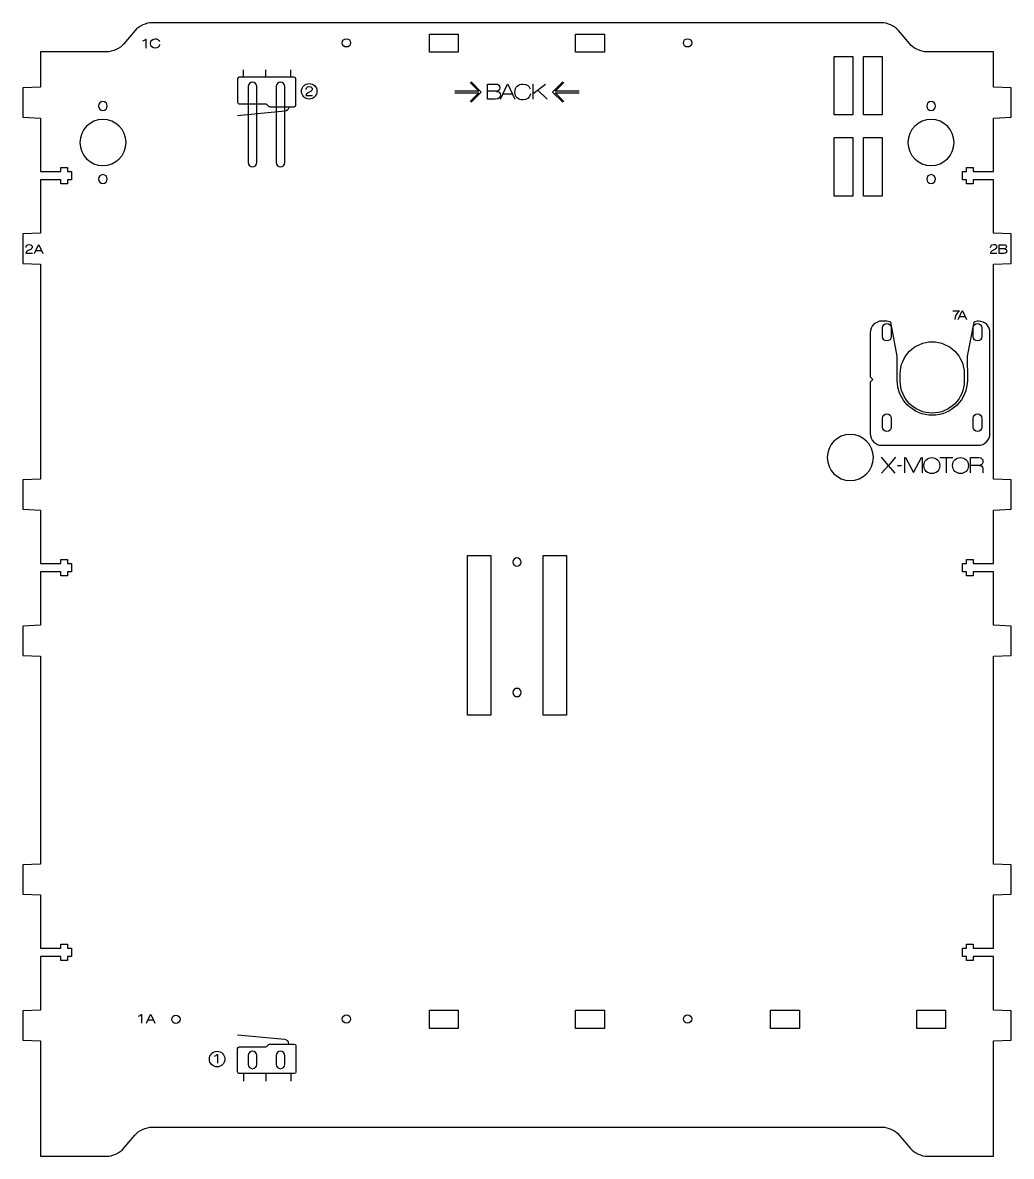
# Model space of a CAD drawing. Extents: x 16 to 1660, y 62 to 1240.
# Drawn here: x 304.3 to 575.1, y 61.6 to 372.1 of the extents above; entities that cross this region are included whole.
import ezdxf

# ---------------------------------------------------------------- set-up
doc = ezdxf.new("R2010")
doc.units = 0
doc.layers.get('0').update_dxf_attribs({"linetype": 'CONTINUOUS'})

msp = doc.modelspace()

# ---------------------------------------------------------------- linework, layer by layer
at = {"color": 7}
for points in [[(335.075389, 369.91544), (331.984773, 366.240342)], [(539.523093, 372.077827), (339.725, 372.077827)], [(547.263884, 366.240342), (544.173269, 369.91544)], [(337.944178, 367.517962), (338.032231, 367.517962), (338.032231, 365.134878)], [(415.740144, 368.92484), (423.619507, 368.92484), (423.619507, 363.965067), (415.740144, 363.965067), (415.740144, 368.92484), (415.740144, 368.92484)], [(455.740064, 368.92484), (463.619427, 368.92484), (463.619427, 363.965067), (455.740064, 363.965067), (455.740064, 368.92484), (455.740064, 368.92484)], [(327.334598, 364.077673), (309.175009, 364.077673), (309.175009, 354.397733), (304.303289, 354.197638), (304.303289, 346.168133), (309.175009, 345.968038), (309.175009, 331.323244), (314.78982, 331.323244), (314.78982, 332.443384), (316.55004, 332.443384), (316.55004, 331.323244), (317.704047, 331.323244), (317.704047, 329.033011), (316.55004, 329.033011), (316.55004, 327.913436), (314.78982, 327.913436), (314.78982, 329.033011), (309.175009, 329.033011), (309.175009, 314.422649), (304.303289, 314.222553), (304.303289, 306.155231), (309.175009, 305.955136), (309.175009, 247.060438), (304.303289, 246.860342), (304.303289, 238.822936), (309.175009, 238.62284), (309.175009, 223.991876), (314.78982, 223.991876), (314.78982, 225.112016), (316.55004, 225.112016), (316.55004, 223.991876), (317.704047, 223.991876), (317.704047, 221.699102), (316.55004, 221.699102), (316.55004, 220.579527), (314.78982, 220.579527), (314.78982, 221.699102), (309.175009, 221.699102), (309.175009, 207.047253), (304.303289, 206.847158), (304.303289, 198.817936), (309.175009, 198.61784), (309.175009, 141.682611), (304.303289, 141.482233), (304.303289, 133.43382), (309.175009, 133.233724), (309.175009, 118.601067), (314.78982, 118.601067), (314.78982, 119.721207), (316.55004, 119.721207), (316.55004, 118.601067), (317.704047, 118.601067), (317.704047, 116.381107), (316.55004, 116.381107), (316.55004, 115.261531), (314.78982, 115.261531), (314.78982, 116.326638), (309.175009, 116.326638), (309.175009, 101.681562), (304.303289, 101.481467), (304.303289, 93.440391), (309.175009, 93.240296), (309.175009, 61.638744), (327.305529, 61.638744)], [(392.985978, 365.4171), (392.985978, 365.4171)], [(486.410847, 365.4171), (486.410847, 365.4171)], [(570.203753, 61.638744), (570.203753, 93.240296), (575.075473, 93.440391), (575.075473, 101.481467), (570.203753, 101.681562), (570.203753, 116.326356), (564.589224, 116.326356), (564.589224, 115.261531), (562.829004, 115.261531), (562.829004, 116.381107), (561.674716, 116.381107), (561.674716, 118.600784), (562.829004, 118.600784), (562.829004, 119.720924), (564.589224, 119.720924), (564.589224, 118.600784), (570.203753, 118.600784), (570.203753, 133.233442), (575.075473, 133.433538), (575.075473, 141.482233), (570.203753, 141.682611), (570.203753, 198.618122), (575.075473, 198.818218), (575.075473, 206.847158), (570.203753, 207.047253), (570.203753, 221.699102), (564.589224, 221.699102), (564.589224, 220.579527), (562.829004, 220.579527), (562.829004, 221.699102), (561.674716, 221.699102), (561.674716, 223.991876), (562.829004, 223.991876), (562.829004, 225.112016), (564.589224, 225.112016), (564.589224, 223.991876), (570.203753, 223.991876), (570.203753, 238.62284), (575.075473, 238.822936), (575.075473, 246.860342), (570.203753, 247.060438), (570.203753, 305.955136), (575.075473, 306.155231), (575.075473, 314.222553), (570.203753, 314.422649), (570.203753, 329.033011), (564.589224, 329.033011), (564.589224, 327.913436), (562.829004, 327.913436), (562.829004, 329.033011), (561.674716, 329.033011), (561.674716, 331.323244), (562.829004, 331.323244), (562.829004, 332.443384), (564.589224, 332.443384), (564.589224, 331.323244), (570.203753, 331.323244), (570.203753, 345.968038), (575.075473, 346.168133), (575.075473, 354.197638), (570.203753, 354.397733), (570.203753, 364.077673), (551.91406, 364.077673)], [(526.566836, 362.847467), (531.687758, 362.847467), (531.687758, 346.847724), (526.566836, 346.847724), (526.566836, 362.847467), (526.566836, 362.847467)], [(534.567836, 362.847467), (539.688758, 362.847467), (539.688758, 346.847724), (534.567836, 346.847724), (534.567836, 362.847467), (534.567836, 362.847467)], [(378.662071, 357.120331), (363.62386, 357.120331)], [(364.775609, 357.120049), (364.775609, 359.204542)], [(370.909709, 357.120049), (370.909709, 359.204542)], [(377.752469, 357.120049), (377.752469, 359.204542)], [(363.171458, 356.667647), (363.171458, 350.292529), (363.171458, 350.292529)], [(366.045327, 354.558036), (366.045327, 333.756)], [(368.445344, 333.756), (368.445344, 354.558036), (368.445344, 354.558036)], [(373.72544, 354.558036), (373.72544, 333.756)], [(376.125458, 333.756), (376.125458, 354.558036), (376.125458, 354.558036)], [(379.114756, 349.508798), (379.114756, 356.667647)], [(426.830631, 355.680151), (429.222464, 353.288882), (422.683376, 353.288882)], [(427.128376, 355.870087), (429.91024, 353.088222), (427.128376, 350.306358)], [(431.611193, 355.266131), (433.876873, 355.266131)], [(433.72532, 351.09658), (431.611193, 351.09658), (431.611193, 355.266131), (431.611193, 355.266131)], [(435.126836, 351.09658), (437.04256, 355.265849), (437.194396, 355.265849), (439.109556, 351.09658)], [(444.104889, 352.651624), (447.532478, 355.266131)], [(444.104889, 351.09658), (444.104889, 355.265849)], [(452.231196, 350.306076), (449.449049, 353.08794), (452.231196, 355.869804)], [(456.676196, 353.287753), (450.136542, 353.287753), (452.537124, 355.688336)], [(381.890129, 352.150116), (383.663613, 352.150116)], [(383.091831, 353.196313), (382.509324, 352.899133)], [(384.90144, 353.288882), (384.90144, 353.288882)], [(422.683376, 352.888127), (429.222747, 352.888127), (426.823011, 350.488109)], [(434.075558, 353.280698), (431.611193, 353.285778)], [(434.075558, 353.28606), (434.075558, 353.275053)], [(438.475684, 352.474671), (435.7497, 352.474671)], [(445.370091, 353.616824), (447.917993, 351.09658)], [(452.52894, 350.495729), (450.137671, 352.887562), (456.676196, 352.887562)], [(325.090084, 349.258184), (325.090084, 349.258184)], [(376.1232, 347.834091), (363.174562, 346.610093)], [(363.62386, 349.840127), (370.678569, 349.840127)], [(371.387793, 349.467876), (371.414604, 349.428647)], [(372.124111, 349.056113), (378.662071, 349.056113)], [(551.889507, 349.258184), (551.889507, 349.258184)], [(319.970009, 339.257922), (319.970009, 339.257922)], [(526.566836, 340.613153), (531.687758, 340.613153), (531.687758, 324.613129), (526.566836, 324.613129), (526.566836, 340.613153), (526.566836, 340.613153)], [(534.567836, 340.613153), (539.688758, 340.613153), (539.688758, 324.613129), (534.567836, 324.613129), (534.567836, 340.613153), (534.567836, 340.613153)], [(546.769431, 339.257922), (546.769431, 339.257922)], [(325.090084, 329.25766), (325.090084, 329.25766)], [(551.889507, 329.25766), (551.889507, 329.25766)], [(307.560698, 308.835496), (308.671524, 311.252164), (308.759013, 311.252164), (309.869276, 308.835496)], [(571.786173, 311.286596), (573.098789, 311.286596)], [(573.0113, 308.869927), (571.786173, 308.869927), (571.786173, 311.286596), (571.786173, 311.286596)], [(305.200756, 308.915364), (306.974522, 308.915364)], [(306.402458, 309.961562), (305.820233, 309.664382)], [(309.502104, 309.634184), (307.92166, 309.634184)], [(569.361884, 308.939353), (571.135369, 308.939353)], [(570.563587, 309.985551), (569.98108, 309.688371)], [(573.214218, 310.135693), (571.786173, 310.138516)], [(573.214218, 310.13908), (573.214218, 310.132871)], [(559.06416, 293.176113), (560.749873, 293.176113), (560.749873, 293.08806)], [(560.497567, 290.750131), (561.608111, 293.1668), (561.696164, 293.1668), (562.806144, 290.750131)], [(540.630251, 290.358124), (539.626104, 290.358124)], [(543.826136, 274.158851), (543.828393, 280.73604), (542.041927, 290.027078)], [(562.438691, 291.54882), (560.858811, 291.54882)], [(564.810204, 290.028771), (563.022044, 280.727573), (563.025996, 274.158851)], [(536.425987, 287.158571), (536.425704, 275.05152), (537.132107, 274.344836), (536.425704, 273.638433), (536.425987, 259.558084), (536.425987, 259.558084)], [(539.803622, 286.114913), (539.803622, 288.522551)], [(542.20364, 288.522551), (542.20364, 286.114913), (542.20364, 286.114913)], [(564.6039, 286.114913), (564.6039, 288.522551)], [(567.003918, 288.522551), (567.003918, 286.114913), (567.003918, 286.114913)], [(569.226418, 259.558084), (569.226418, 287.158289)], [(544.643733, 273.918116), (544.643733, 275.918507)], [(562.164089, 275.918507), (562.164089, 273.918116), (562.164089, 273.918116)], [(539.803622, 261.3152), (539.803622, 263.722838)], [(542.20364, 263.722838), (542.20364, 261.3152), (542.20364, 261.3152)], [(564.6039, 261.3152), (564.6039, 263.722838)], [(567.003918, 263.722838), (567.003918, 261.3152), (567.003918, 261.3152)], [(539.626104, 256.357967), (566.0263, 256.357967)], [(524.652804, 253.011658), (524.652804, 253.011658)], [(539.483582, 248.710309), (541.426682, 250.83516), (539.550187, 253.066127)], [(543.3695, 253.066409), (541.426682, 250.835442)], [(545.864344, 248.803442), (545.864344, 252.972993), (546.057384, 252.972993), (548.247147, 248.920564), (548.259, 248.920564), (550.436909, 252.972993), (550.629667, 252.972993), (550.629667, 248.803442)], [(553.304851, 252.973276), (553.304851, 252.973276)], [(555.466391, 252.973276), (559.063878, 252.973276)], [(557.275153, 248.803442), (557.275153, 252.972993)], [(561.15458, 252.973276), (561.15458, 252.973276)], [(563.856858, 248.803442), (563.856858, 252.972993), (566.151889, 252.972993)], [(543.27806, 248.710309), (541.426682, 250.83516)], [(543.897256, 250.795367), (545.015138, 250.795367)], [(566.303724, 250.830362), (563.856858, 250.823024)], [(566.309369, 250.841087), (566.303442, 250.83008)], [(426.089516, 209.503433), (426.089516, 226.142973), (432.489469, 226.142973), (432.489469, 182.473036), (426.089516, 182.473036), (426.089516, 209.503433), (426.089516, 209.503433)], [(438.549344, 224.362998), (438.549344, 224.362998)], [(453.289247, 203.513549), (453.289247, 182.473036), (446.889293, 182.473036), (446.889293, 226.142973), (453.289247, 226.142973), (453.289247, 203.513549), (453.289247, 203.513549)], [(438.549344, 188.653138), (438.549344, 188.653138)], [(336.768722, 100.483811), (336.856776, 100.483811), (336.856776, 98.101009)], [(338.235431, 98.083511), (339.345693, 100.50018), (339.433747, 100.50018), (340.543727, 98.083511)], [(415.740144, 101.641487), (423.619507, 101.641487), (423.619507, 96.681713), (415.740144, 96.681713), (415.740144, 101.641487), (415.740144, 101.641487)], [(455.740064, 101.640076), (463.619427, 101.640076), (463.619427, 96.680584), (455.740064, 96.680584), (455.740064, 101.640076), (455.740064, 101.640076)], [(509.159651, 101.640076), (517.039013, 101.640076), (517.039013, 96.680584), (509.159651, 96.680584), (509.159651, 101.640076), (509.159651, 101.640076)], [(549.159853, 101.640076), (557.039216, 101.640076), (557.039216, 96.680584), (549.159853, 96.680584), (549.159853, 101.640076), (549.159853, 101.640076)], [(340.176556, 98.8822), (338.596393, 98.8822)], [(346.264653, 98.022269), (346.264653, 98.022269)], [(392.985978, 98.09988), (392.985978, 98.09988)], [(486.410847, 98.09988), (486.410847, 98.09988)], [(376.124047, 93.601822), (363.175409, 94.825538)], [(363.172304, 84.768267), (363.172304, 91.143667), (363.172304, 91.143667)], [(363.624707, 91.595787), (370.679416, 91.595787)], [(371.38864, 91.967756), (371.415733, 92.007549)], [(372.124676, 92.379518), (378.6632, 92.379518)], [(379.11532, 91.927398), (379.11532, 84.768267)], [(357.551849, 89.539233), (357.639902, 89.539233), (357.639902, 87.156431)], [(359.684602, 88.267822), (359.684602, 88.267822)], [(366.045327, 89.240924), (366.045327, 86.840907)], [(368.445344, 86.840907), (368.445344, 89.240924), (368.445344, 89.240924)], [(373.72544, 89.240924), (373.72544, 86.840907)], [(376.125458, 86.840907), (376.125458, 89.240924), (376.125458, 89.240924)], [(378.6632, 84.315582), (363.624707, 84.315582)], [(364.776456, 84.315864), (364.776456, 82.231089)], [(370.910273, 84.315864), (370.910273, 82.231089)], [(377.753598, 84.315864), (377.753598, 82.231089)], [(339.696496, 69.638898), (539.720649, 69.638898)], [(331.95514, 63.801413), (335.045756, 67.476511)], [(544.370824, 67.476511), (547.46144, 63.801413)], [(552.111616, 61.638744), (570.203753, 61.638744), (570.203753, 61.638744)]]:
    msp.add_lwpolyline(points, dxfattribs=at)
for points in [[(339.725, 372.077827), (338.167698, 372.077827), (336.075867, 371.104442), (335.075389, 369.91544)], [(544.173269, 369.91544), (543.172791, 371.104442), (541.080396, 372.077827), (539.523093, 372.077827)], [(337.192902, 367.067536), (337.55838, 367.158693), (337.801938, 367.351733), (337.944178, 367.517962)], [(339.343718, 366.397258), (339.343718, 367.195947), (339.905622, 367.659356), (340.59622, 367.659356)], [(340.59622, 365.134878), (339.905622, 365.134878), (339.343718, 365.598569), (339.343718, 366.397258)], [(340.59622, 367.659356), (341.168284, 367.659356), (341.621816, 367.426522), (341.750509, 366.901589)], [(391.846082, 366.556713), (391.846082, 367.186351), (392.356622, 367.696327), (392.985978, 367.696327)], [(392.985978, 365.4171), (392.356622, 365.4171), (391.846082, 365.92764), (391.846082, 366.556713)], [(392.985978, 367.696327), (393.615898, 367.696327), (394.125873, 367.186351), (394.125873, 366.556713)], [(394.125873, 366.556713), (394.125873, 365.92764), (393.615898, 365.4171), (392.985978, 365.4171)], [(485.270951, 366.556713), (485.270951, 367.186351), (485.781491, 367.696327), (486.410847, 367.696327)], [(486.410847, 365.4171), (485.781773, 365.4171), (485.270951, 365.92764), (485.270951, 366.556713)], [(486.410847, 367.696327), (487.041049, 367.696327), (487.550742, 367.186351), (487.550742, 366.556713)], [(487.550742, 366.556713), (487.550742, 365.92764), (487.041049, 365.4171), (486.410847, 365.4171)], [(331.984773, 366.240342), (330.983167, 365.050493), (328.890771, 364.077673), (327.334598, 364.077673)], [(341.8078, 366.106004), (341.73668, 365.459716), (341.154456, 365.134878), (340.59622, 365.134878)], [(551.91406, 364.077673), (550.357322, 364.077673), (548.264927, 365.050493), (547.263884, 366.240342)], [(363.62386, 357.120331), (363.375222, 357.120331), (363.171458, 356.916567), (363.171458, 356.667647)], [(379.114756, 356.667647), (379.114756, 356.916567), (378.910991, 357.120331), (378.662071, 357.120331)], [(367.245336, 355.758327), (366.582678, 355.758327), (366.045327, 355.221258), (366.045327, 354.558036)], [(368.445344, 354.558036), (368.445344, 355.221258), (367.907993, 355.758327), (367.245336, 355.758327)], [(374.925449, 355.758327), (374.262227, 355.758327), (373.72544, 355.221258), (373.72544, 354.558036)], [(376.125458, 354.558036), (376.125458, 355.221258), (375.588107, 355.758327), (374.925449, 355.758327)], [(380.65202, 353.288882), (380.65202, 354.46208), (381.603391, 355.413451), (382.776871, 355.413451)], [(381.940647, 353.741002), (381.940647, 353.998389), (381.94742, 354.587104), (382.787031, 354.587104)], [(382.776871, 355.413451), (383.950351, 355.413451), (384.90144, 354.46208), (384.90144, 353.288882)], [(382.787031, 354.587104), (383.457309, 354.587104), (383.592493, 354.147402), (383.592493, 353.917391)], [(383.592493, 353.917391), (383.592493, 353.568564), (383.382802, 353.369033), (383.091831, 353.196313)], [(433.876873, 355.266131), (434.537273, 355.266131), (434.99786, 354.909967), (434.99786, 354.232633)], [(434.99786, 354.232633), (434.99786, 353.742131), (434.566342, 353.275053), (434.075558, 353.28606)], [(439.13044, 353.088222), (439.13044, 354.466313), (440.099591, 355.266131), (441.291133, 355.266131)], [(441.291133, 355.266131), (442.277782, 355.266131), (443.060667, 354.863682), (443.282493, 353.958031)], [(382.776871, 351.164313), (381.603391, 351.164313), (380.65202, 352.115684), (380.65202, 353.288882)], [(382.509324, 352.899133), (382.076113, 352.645133), (381.896902, 352.505433), (381.890129, 352.150116)], [(384.90144, 353.288882), (384.90144, 352.115684), (383.950351, 351.164313), (382.776871, 351.164313)], [(435.126836, 352.229984), (435.126836, 351.744844), (434.817238, 351.09658), (433.72532, 351.09658)], [(434.075558, 353.275053), (434.618836, 353.251347), (435.126836, 352.959811), (435.126836, 352.229984)], [(441.291133, 350.910313), (440.099591, 350.910313), (439.13044, 351.710131), (439.13044, 353.088222)], [(443.381271, 352.586149), (443.259069, 351.470524), (442.25464, 350.910313), (441.291133, 350.910313)], [(326.290093, 350.458758), (325.627718, 350.458758), (325.090084, 349.920278), (325.090084, 349.258184)], [(325.090084, 349.258184), (325.090084, 348.595527), (325.627718, 348.058176), (326.290093, 348.058176)], [(327.490102, 349.258184), (327.490102, 349.92056), (326.952751, 350.458758), (326.290093, 350.458758)], [(326.290093, 348.058176), (326.952751, 348.058176), (327.490102, 348.595527), (327.490102, 349.258184)], [(363.171458, 350.292529), (363.171458, 350.043891), (363.375222, 349.840127), (363.62386, 349.840127)], [(370.678569, 349.840127), (370.927489, 349.840127), (371.246682, 349.672487), (371.387793, 349.467876)], [(371.414604, 349.428647), (371.55628, 349.223753), (371.875191, 349.056113), (372.124111, 349.056113)], [(377.158956, 349.025916), (377.218504, 348.395431), (376.753684, 347.894204), (376.1232, 347.834091)], [(378.662071, 349.056113), (378.910991, 349.056113), (379.114756, 349.259878), (379.114756, 349.508798)], [(553.089798, 350.458758), (552.426576, 350.458758), (551.889507, 349.920278), (551.889507, 349.258184)], [(551.889507, 349.258184), (551.889507, 348.595527), (552.426576, 348.058176), (553.089798, 348.058176)], [(554.289524, 349.258184), (554.289524, 349.92056), (553.752173, 350.458758), (553.089798, 350.458758)], [(553.089798, 348.058176), (553.752173, 348.058176), (554.289524, 348.595527), (554.289524, 349.258184)], [(326.290376, 345.577724), (322.799287, 345.577724), (319.970009, 342.748164), (319.970009, 339.257922)], [(332.610178, 339.257922), (332.610178, 342.748164), (329.780618, 345.577724), (326.290376, 345.577724)], [(553.089798, 345.577724), (549.598709, 345.577724), (546.769431, 342.748164), (546.769431, 339.257922)], [(559.409318, 339.257922), (559.409318, 342.748164), (556.58004, 345.577724), (553.089798, 345.577724)], [(319.970009, 339.257922), (319.970009, 335.767962), (322.799287, 332.937556), (326.290376, 332.937556)], [(326.290376, 332.937556), (329.780618, 332.937556), (332.610178, 335.76768), (332.610178, 339.257922)], [(546.769431, 339.257922), (546.769431, 335.767962), (549.598709, 332.937556), (553.089798, 332.937556)], [(553.089798, 332.937556), (556.58004, 332.937556), (559.409318, 335.76768), (559.409318, 339.257922)], [(366.045327, 333.756), (366.045327, 333.093342), (366.582678, 332.556556), (367.245336, 332.556556)], [(367.245336, 332.556556), (367.907993, 332.556556), (368.445344, 333.093342), (368.445344, 333.756)], [(373.72544, 333.756), (373.72544, 333.093342), (374.262227, 332.556556), (374.925449, 332.556556)], [(374.925449, 332.556556), (375.588107, 332.556556), (376.125458, 333.093342), (376.125458, 333.756)], [(326.290093, 330.457104), (325.627718, 330.457104), (325.090084, 329.9206), (325.090084, 329.25766)], [(325.090084, 329.25766), (325.090084, 328.594156), (325.627718, 328.058216), (326.290093, 328.058216)], [(327.490102, 329.25766), (327.490102, 329.9206), (326.952751, 330.457104), (326.290093, 330.457104)], [(326.290093, 328.058216), (326.952751, 328.058216), (327.490102, 328.594156), (327.490102, 329.25766)], [(553.089798, 330.457104), (552.426576, 330.457104), (551.889507, 329.9206), (551.889507, 329.25766)], [(551.889507, 329.25766), (551.889507, 328.594156), (552.426576, 328.058216), (553.089798, 328.058216)], [(554.289524, 329.25766), (554.289524, 329.9206), (553.752173, 330.457104), (553.089798, 330.457104)], [(553.089798, 328.058216), (553.752173, 328.058216), (554.289524, 328.594156), (554.289524, 329.25766)], [(305.251556, 310.506251), (305.251556, 310.763638), (305.258329, 311.352353), (306.097658, 311.352353)], [(306.097658, 311.352353), (306.767936, 311.352353), (306.903402, 310.912369), (306.903402, 310.682358)], [(306.903402, 310.682358), (306.903402, 310.333813), (306.693429, 310.134282), (306.402458, 309.961562)], [(569.412402, 310.53024), (569.412402, 310.787627), (569.419176, 311.376342), (570.258787, 311.376342)], [(570.258787, 311.376342), (570.929064, 311.376342), (571.064249, 310.936358), (571.064249, 310.706347)], [(571.064249, 310.706347), (571.064249, 310.357802), (570.854558, 310.158271), (570.563587, 309.985551)], [(573.098789, 311.286596), (573.481482, 311.286596), (573.748747, 311.080009), (573.748747, 310.687438)], [(573.748747, 310.687438), (573.748747, 310.40324), (573.498416, 310.132589), (573.214218, 310.13908)], [(305.820233, 309.664382), (305.387022, 309.410382), (305.207529, 309.270682), (305.200756, 308.915364)], [(569.98108, 309.688371), (569.547869, 309.434371), (569.368658, 309.294671), (569.361884, 308.939353)], [(573.823253, 309.527222), (573.823253, 309.245847), (573.644324, 308.869927), (573.0113, 308.869927)], [(573.214218, 310.132871), (573.528896, 310.11876), (573.823253, 309.950273), (573.823253, 309.527222)], [(560.749873, 293.08806), (559.97094, 292.404236), (559.608849, 291.615424), (559.571878, 290.793029)], [(539.626104, 290.358124), (537.858547, 290.358124), (536.425987, 288.926411), (536.425987, 287.158571)], [(539.803622, 288.522551), (539.803622, 289.185773), (540.340409, 289.72256), (541.003631, 289.72256)], [(542.041927, 290.027078), (541.615771, 290.237333), (541.137687, 290.358124), (540.630251, 290.358124)], [(541.003631, 289.72256), (541.666571, 289.72256), (542.20364, 289.185773), (542.20364, 288.522551)], [(564.6039, 288.522551), (564.6039, 289.185773), (565.140687, 289.72256), (565.803344, 289.72256)], [(566.129876, 290.352762), (565.657153, 290.339498), (565.210113, 290.224916), (564.810204, 290.028771)], [(565.803344, 289.72256), (566.466284, 289.72256), (567.003918, 289.185773), (567.003918, 288.522551)], [(569.226418, 287.158289), (569.226418, 288.890569), (567.848891, 290.297729), (566.129876, 290.352762)], [(541.003631, 284.914904), (540.340409, 284.914904), (539.803622, 285.451691), (539.803622, 286.114913)], [(542.20364, 286.114913), (542.20364, 285.451691), (541.666571, 284.914904), (541.003631, 284.914904)], [(565.803344, 284.914904), (565.140687, 284.914904), (564.6039, 285.451691), (564.6039, 286.114913)], [(567.003918, 286.114913), (567.003918, 285.451691), (566.466284, 284.914904), (565.803344, 284.914904)], [(544.643733, 275.918507), (544.643733, 280.756642), (548.56634, 284.678967), (553.403629, 284.678967)], [(553.403629, 284.678967), (558.242611, 284.678967), (562.164089, 280.756642), (562.164089, 275.918507)], [(553.425924, 264.558216), (548.124098, 264.558216), (543.826136, 268.85646), (543.826136, 274.158851)], [(553.403629, 265.15822), (548.565776, 265.15822), (544.643733, 269.079698), (544.643733, 273.918116)], [(562.164089, 273.918116), (562.164089, 269.079416), (558.242047, 265.15822), (553.403629, 265.15822)], [(563.025996, 274.158851), (563.025996, 268.856742), (558.727751, 264.558216), (553.425924, 264.558216)], [(539.803622, 263.722838), (539.803622, 264.38606), (540.340409, 264.922847), (541.003631, 264.922847)], [(541.003631, 264.922847), (541.666571, 264.922847), (542.20364, 264.38606), (542.20364, 263.722838)], [(564.6039, 263.722838), (564.6039, 264.38606), (565.140687, 264.922847), (565.803344, 264.922847)], [(565.803344, 264.922847), (566.466284, 264.922847), (567.003918, 264.38606), (567.003918, 263.722838)], [(541.003631, 260.115191), (540.340409, 260.115191), (539.803622, 260.652542), (539.803622, 261.3152)], [(542.20364, 261.3152), (542.20364, 260.652542), (541.666571, 260.115191), (541.003631, 260.115191)], [(565.803344, 260.115191), (565.140687, 260.115191), (564.6039, 260.652542), (564.6039, 261.3152)], [(567.003918, 261.3152), (567.003918, 260.652542), (566.466284, 260.115191), (565.803344, 260.115191)], [(530.973171, 259.33146), (527.482364, 259.33146), (524.652804, 256.502182), (524.652804, 253.011658)], [(537.292691, 253.011658), (537.292691, 256.502182), (534.463413, 259.33146), (530.973171, 259.33146)], [(536.425987, 259.558084), (536.425987, 257.790809), (537.858547, 256.357967), (539.626104, 256.357967)], [(566.0263, 256.357967), (567.793576, 256.357967), (569.226418, 257.790809), (569.226418, 259.558084)], [(524.652804, 253.011658), (524.652804, 249.521416), (527.482364, 246.691573), (530.973171, 246.691573)], [(530.973171, 246.691573), (534.463413, 246.691573), (537.292691, 249.521133), (537.292691, 253.011658)], [(551.144722, 250.795367), (551.144722, 252.173458), (552.113873, 252.973276), (553.304851, 252.973276)], [(553.304851, 252.973276), (554.496393, 252.973276), (555.466109, 252.173458), (555.466109, 250.795367)], [(558.994451, 250.795367), (558.994451, 252.173458), (559.96332, 252.973276), (561.15458, 252.973276)], [(561.15458, 252.973276), (562.346122, 252.973276), (563.315273, 252.173458), (563.315273, 250.795367)], [(566.151889, 252.972993), (566.98642, 252.972993), (567.301944, 252.576189), (567.301944, 251.834227)], [(567.301944, 251.834227), (567.301944, 251.437422), (567.032987, 250.882291), (566.309369, 250.841087)], [(553.304851, 248.617176), (552.113873, 248.617176), (551.144722, 249.417276), (551.144722, 250.795367)], [(555.466109, 250.795367), (555.466109, 249.417276), (554.496111, 248.617176), (553.304851, 248.617176)], [(561.15458, 248.617458), (559.96332, 248.617458), (558.994451, 249.417276), (558.994451, 250.795367)], [(563.315273, 250.795367), (563.315273, 249.417276), (562.346122, 248.617458), (561.15458, 248.617458)], [(566.303442, 250.83008), (566.945216, 250.823871), (567.226027, 250.526127), (567.226027, 249.954062)], [(567.226027, 249.954062), (567.226027, 249.802227), (567.237598, 248.972776), (567.319442, 248.803442)], [(439.68924, 225.502893), (439.059884, 225.502893), (438.549344, 224.992353), (438.549344, 224.362998)], [(438.549344, 224.362998), (438.549344, 223.733642), (439.059884, 223.223102), (439.68924, 223.223102)], [(440.829418, 224.362998), (440.829418, 224.992353), (440.318878, 225.502893), (439.68924, 225.502893)], [(439.68924, 223.223102), (440.318878, 223.223102), (440.829418, 223.733642), (440.829418, 224.362998)], [(439.68924, 189.793033), (439.059884, 189.793033), (438.549344, 189.283058), (438.549344, 188.653138)], [(440.829418, 188.653138), (440.829418, 189.282776), (440.318878, 189.793033), (439.68924, 189.793033)], [(438.549344, 188.653138), (438.549344, 188.023782), (439.059884, 187.513242), (439.68924, 187.513242)], [(439.68924, 187.513242), (440.318878, 187.513242), (440.829418, 188.023782), (440.829418, 188.653138)], [(336.017447, 100.033384), (336.382924, 100.124824), (336.626482, 100.317864), (336.768722, 100.483811)], [(345.124758, 99.161882), (345.124758, 99.79152), (345.635298, 100.301496), (346.264653, 100.301496)], [(346.264653, 100.301496), (346.894856, 100.301496), (347.404549, 99.79152), (347.404549, 99.161882)], [(391.846082, 99.239493), (391.846082, 99.869131), (392.356622, 100.379107), (392.985978, 100.379107)], [(392.985978, 100.379107), (393.615898, 100.379107), (394.125873, 99.869131), (394.125873, 99.239493)], [(485.270951, 99.239493), (485.270951, 99.869131), (485.781491, 100.379107), (486.410847, 100.379107)], [(486.410847, 100.379107), (487.041049, 100.379107), (487.550742, 99.869131), (487.550742, 99.239493)], [(346.264653, 98.022269), (345.635298, 98.022269), (345.124758, 98.532809), (345.124758, 99.161882)], [(347.404549, 99.161882), (347.404549, 98.532527), (346.894856, 98.022269), (346.264653, 98.022269)], [(392.985978, 98.09988), (392.356622, 98.09988), (391.846082, 98.61042), (391.846082, 99.239493)], [(394.125873, 99.239493), (394.125873, 98.61042), (393.615898, 98.09988), (392.985978, 98.09988)], [(486.410847, 98.09988), (485.781773, 98.09988), (485.270951, 98.61042), (485.270951, 99.239493)], [(487.550742, 99.239493), (487.550742, 98.61042), (487.041049, 98.09988), (486.410847, 98.09988)], [(377.15952, 92.41028), (377.219351, 93.040482), (376.754531, 93.541709), (376.124047, 93.601822)], [(355.435182, 88.267822), (355.435182, 89.44102), (356.386271, 90.392391), (357.559751, 90.392391)], [(357.559751, 90.392391), (358.733231, 90.392391), (359.684602, 89.44102), (359.684602, 88.267822)], [(363.172304, 91.143667), (363.172304, 91.392304), (363.376069, 91.595787), (363.624707, 91.595787)], [(367.245336, 90.440933), (366.582678, 90.440933), (366.045327, 89.904147), (366.045327, 89.240924)], [(368.445344, 89.240924), (368.445344, 89.904147), (367.907993, 90.440933), (367.245336, 90.440933)], [(370.679416, 91.595787), (370.928336, 91.595787), (371.247247, 91.763709), (371.38864, 91.967756)], [(371.415733, 92.007549), (371.556844, 92.21216), (371.876038, 92.379518), (372.124676, 92.379518)], [(374.925449, 90.440933), (374.262227, 90.440933), (373.72544, 89.904147), (373.72544, 89.240924)], [(376.125458, 89.240924), (376.125458, 89.904147), (375.588107, 90.440933), (374.925449, 90.440933)], [(378.6632, 92.379518), (378.911838, 92.379518), (379.11532, 92.176036), (379.11532, 91.927398)], [(357.559751, 86.143253), (356.386271, 86.143253), (355.435182, 87.094624), (355.435182, 88.267822)], [(356.800291, 89.089371), (357.166051, 89.180247), (357.409609, 89.373287), (357.551849, 89.539233)], [(359.684602, 88.267822), (359.684602, 87.094624), (358.733231, 86.143253), (357.559751, 86.143253)], [(363.624707, 84.315582), (363.376069, 84.315582), (363.172304, 84.519347), (363.172304, 84.768267)], [(366.045327, 86.840907), (366.045327, 86.177402), (366.582678, 85.640898), (367.245336, 85.640898)], [(367.245336, 85.640898), (367.907993, 85.640898), (368.445344, 86.177402), (368.445344, 86.840907)], [(373.72544, 86.840907), (373.72544, 86.177402), (374.262227, 85.640898), (374.925449, 85.640898)], [(374.925449, 85.640898), (375.588107, 85.640898), (376.125458, 86.177402), (376.125458, 86.840907)], [(379.11532, 84.768267), (379.11532, 84.519347), (378.911838, 84.315582), (378.6632, 84.315582)], [(335.045756, 67.476511), (336.046233, 68.665513), (338.139193, 69.638898), (339.696496, 69.638898)], [(539.720649, 69.638898), (541.277387, 69.638898), (543.370347, 68.665513), (544.370824, 67.476511)], [(327.305529, 61.638744), (328.861702, 61.638744), (330.954662, 62.611564), (331.95514, 63.801413)], [(547.46144, 63.801413), (548.462482, 62.611564), (550.554878, 61.638744), (552.111616, 61.638744)]]:
    msp.add_open_spline(points, degree=3, dxfattribs=at)

doc.saveas('drawing.dxf')
